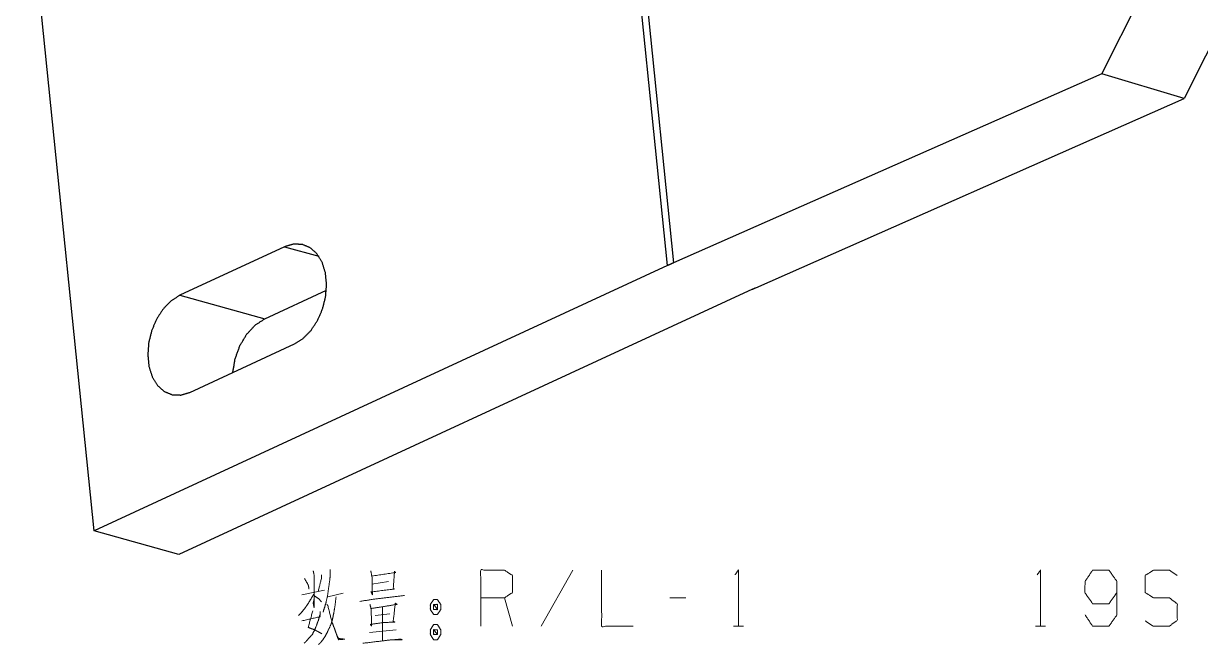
# Model space of a CAD drawing. Header units: millimetres. Extents: x 0 to 420, y 0 to 297.
# Drawn here: x 298.9 to 377.4, y 60.7 to 102.1 of the extents above; entities that cross this region are included whole.
import ezdxf

# ---------------------------------------------------------------- set-up
doc = ezdxf.new("R2010")
doc.units = ezdxf.units.MM
doc.layers.add('1', color=7, linetype='Continuous', true_color=0xffffff)

msp = doc.modelspace()

# ---------------------------------------------------------------- linework, layer by layer
at = {"layer": '1', "color": 30, "linetype": 'Continuous', "lineweight": 25}
for p, q in [((341.866, 85.986), (337.155, 132.261)), ((337.566, 132.447), (342.276, 86.171)), ((303.587, 68.277), (298.877, 114.552)), ((370.862, 98.794), (377.118, 111.228)), ((382.62, 109.58), (376.363, 97.147)), ((370.862, 98.794), (342.276, 86.171)), ((376.363, 97.147), (370.862, 98.794)), ((347.757, 84.515), (376.363, 97.147)), ((316.308, 87.245), (309.312, 84.008)), ((316.308, 87.245), (318.591, 86.611)), ((341.866, 85.986), (303.587, 68.277)), ((347.552, 84.422), (309.253, 66.704)), ((314.978, 82.435), (319.095, 84.34)), ((309.312, 84.008), (314.978, 82.435)), ((309.971, 77.529), (316.968, 80.766)), ((309.253, 66.704), (303.587, 68.277))]:
    msp.add_line(p, q, dxfattribs=at)
at = {"layer": '1', "color": 95, "linetype": 'Continuous', "lineweight": 18}
for p, q in [((335.552, 65.664), (333.437, 61.924)), ((322.139, 64.72), (323.252, 64.916)), ((317.464, 64.011), (318.967, 64.326)), ((319.189, 63.893), (320.219, 64.129)), ((331.517, 61.924), (330.988, 63.814)), ((343.093, 63.814), (342.035, 63.814)), ((322.835, 63.224), (322.835, 60.94)), ((322.361, 62.633), (323.336, 62.751)), ((321.972, 61.491), (323.753, 61.688)), ((346.265, 61.924), (346.933, 61.924)), ((366.44, 61.924), (367.108, 61.924))]:
    msp.add_line(p, q, dxfattribs=at)
at = {"layer": '1', "color": 30, "linetype": 'Continuous', "lineweight": 25}
for points, knots in [([(316.968, 80.766), (317.544, 81.132), (318.068, 81.664), (318.509, 82.332), (318.841, 83.098), (319.045, 83.916), (319.109, 84.74), (319.029, 85.521), (318.811, 86.213), (318.466, 86.778), (318.015, 87.181), (317.484, 87.4), (316.904, 87.422), (316.308, 87.245)], [0, 0, 0.073473, 0.153876, 0.240071, 0.329918, 0.420725, 0.509665, 0.594176, 0.672393, 0.743612, 0.808756, 0.870593, 0.9331, 1, 1]), ([(342.276, 86.171), (342.07, 86.079), (341.866, 85.986)], [0, 0, 0.502563, 1, 1]), ([(347.552, 84.422), (347.654, 84.469), (347.757, 84.515)], [0, 0, 0.497456, 1, 1]), ([(309.312, 84.008), (308.735, 83.643), (308.212, 83.11), (307.771, 82.442), (307.439, 81.676), (307.235, 80.858), (307.171, 80.035), (307.25, 79.254), (307.469, 78.561), (307.814, 77.996), (308.265, 77.593), (308.796, 77.374), (309.376, 77.352), (309.971, 77.529)], [0, 0, 0.073475, 0.153877, 0.240073, 0.329919, 0.420726, 0.509665, 0.594177, 0.672394, 0.743612, 0.808758, 0.870595, 0.933102, 1, 1]), ([(312.85, 78.861), (313.005, 79.772), (313.322, 80.642), (313.78, 81.41), (314.345, 82.022), (314.978, 82.435)], [0, 0, 0.213253, 0.427036, 0.633369, 0.825613, 1, 1])]:
    msp.add_open_spline(points, degree=1, knots=knots, dxfattribs=at)
at = {"layer": '1', "color": 95, "linetype": 'Continuous', "lineweight": 18}
for points, knots in [([(318.215, 65.625), (318.271, 65.35), (318.271, 63.184), (318.215, 63.46), (318.271, 63.696)], [0, 0, 0.094654, 0.823643, 0.918297, 1, 1]), ([(318.772, 65.35), (318.772, 65.153), (318.549, 64.247)], [0, 0, 0.174306, 1, 1]), ([(319.356, 65.704), (319.356, 65.468), (319.328, 65.035), (319.245, 64.483), (319.161, 63.893), (319.05, 63.42), (318.911, 62.987), (318.883, 62.869)], [0, 0, 0.08186, 0.232244, 0.425427, 0.632112, 0.800314, 0.957948, 1, 1]), ([(322.055, 65.625), (322.139, 65.231), (322.167, 64.011), (322.083, 64.208), (323.642, 64.405), (323.558, 64.405), (323.642, 65.586), (323.725, 65.507), (322.139, 65.271)], [0, 0, 0.062938, 0.253849, 0.287287, 0.532982, 0.546038, 0.731203, 0.749152, 1, 1]), ([(329.402, 61.924), (329.402, 65.664), (330.988, 65.664), (331.517, 65.31), (331.517, 64.168), (330.988, 63.814), (329.402, 63.814)], [0, 0, 0.400952, 0.571035, 0.639278, 0.761674, 0.829917, 1, 1]), ([(337.472, 65.664), (337.472, 61.924), (339.587, 61.924)], [0, 0, 0.638733, 1, 1]), ([(346.377, 65.35), (346.599, 65.664), (346.599, 61.924)], [0, 0, 0.093487, 1, 1]), ([(366.552, 65.35), (366.774, 65.664), (366.774, 61.924)], [0, 0, 0.093487, 1, 1]), ([(369.752, 62.672), (370.253, 61.924), (371.338, 61.924), (371.867, 62.672), (371.867, 64.916), (371.338, 65.664), (370.253, 65.664), (369.752, 64.916), (369.724, 64.168), (370.253, 63.42), (371.338, 63.42), (371.867, 64.168)], [0, 0, 0.076855, 0.169523, 0.247727, 0.439295, 0.5175, 0.610167, 0.687023, 0.750924, 0.829128, 0.921796, 1, 1]), ([(373.759, 62.279), (374.288, 61.924), (375.373, 61.924), (375.902, 62.318), (375.902, 63.42), (375.373, 63.814), (374.315, 63.814), (373.759, 64.168), (373.759, 65.31), (374.315, 65.664), (375.373, 65.664), (375.902, 65.31)], [0, 0, 0.068034, 0.184056, 0.254519, 0.372335, 0.442798, 0.555843, 0.62637, 0.748394, 0.818922, 0.931966, 1, 1]), ([(317.631, 65.113), (317.881, 64.68), (317.937, 64.405)], [0, 0, 0.640216, 1, 1]), ([(318.243, 64.05), (317.992, 63.617), (317.742, 63.224), (317.491, 62.909), (317.241, 62.633)], [0, 0, 0.287238, 0.55514, 0.786184, 1, 1]), ([(318.271, 63.972), (318.605, 63.735), (318.772, 63.538)], [0, 0, 0.613108, 1, 1]), ([(319.746, 63.893), (319.662, 63.224), (319.579, 62.751), (319.495, 62.357), (319.384, 62.003), (319.161, 61.531), (318.967, 61.176), (318.744, 60.861), (318.577, 60.704)], [0, 0, 0.194372, 0.33263, 0.448612, 0.555645, 0.70616, 0.82269, 0.933851, 1, 1]), ([(321.332, 63.578), (322.334, 63.735), (324.31, 63.972)], [0, 0, 0.33759, 1, 1]), ([(326.508, 63.696), (326.257, 63.696), (326.035, 63.381), (326.035, 63.027), (326.257, 62.712), (326.508, 62.712), (326.73, 63.027), (326.73, 63.381), (326.508, 63.696)], [0, 0, 0.091008, 0.231142, 0.359869, 0.500004, 0.591013, 0.731144, 0.85987, 1, 1]), ([(317.464, 62.279), (318.66, 62.554), (318.688, 62.909), (318.688, 62.751), (318.549, 62.279), (318.354, 61.767), (318.159, 61.373), (317.937, 61.137), (317.742, 60.901), (317.603, 60.783)], [0, 0, 0.30447, 0.392578, 0.431617, 0.55371, 0.68947, 0.798365, 0.878842, 0.954749, 1, 1]), ([(318.187, 62.948), (317.881, 61.846), (318.076, 61.767), (318.299, 61.688), (318.521, 61.57), (318.8, 61.413)], [0, 0, 0.52911, 0.626298, 0.735532, 0.852097, 1, 1]), ([(319.134, 63.381), (319.189, 63.302), (319.468, 62.2), (319.662, 61.688), (319.857, 61.137), (319.913, 61.019), (320.33, 61.058), (319.913, 61.098), (319.774, 61.334)], [0, 0, 0.026718, 0.341744, 0.493484, 0.655464, 0.691645, 0.807839, 0.924033, 1, 1]), ([(322, 63.381), (322.083, 63.066), (322.111, 62.121), (322.111, 61.924), (322.027, 62.042), (322.89, 62.161), (323.67, 62.2), (323.558, 62.239), (323.697, 63.46), (323.809, 63.381), (322.862, 63.224), (322.083, 63.105)], [0, 0, 0.050173, 0.195727, 0.226037, 0.24831, 0.382415, 0.502573, 0.520756, 0.7099, 0.730899, 0.878625, 1, 1]), ([(326.257, 63.027), (326.508, 63.027), (326.257, 63.381), (326.257, 63.027)], [0, 0, 0.241156, 0.658897, 1, 1]), ([(326.508, 63.027), (326.508, 63.381), (326.257, 63.381)], [0, 0, 0.585827, 1, 1]), ([(326.73, 61.688), (326.508, 62.042), (326.257, 62.042), (326.035, 61.688), (326.035, 61.373), (326.257, 61.019), (326.508, 61.019), (326.73, 61.373), (326.73, 61.688)], [0, 0, 0.149198, 0.238508, 0.38771, 0.499998, 0.649202, 0.738512, 0.887711, 1, 1]), ([(326.257, 61.688), (326.257, 61.373), (326.508, 61.373)], [0, 0, 0.556989, 1, 1]), ([(326.508, 61.688), (326.257, 61.688), (326.508, 61.373), (326.508, 61.688)], [0, 0, 0.258816, 0.674596, 1, 1]), ([(321.526, 60.783), (322.835, 60.94), (323.475, 61.019), (324.143, 61.019), (324.059, 61.058), (323.642, 61.019)], [0, 0, 0.419314, 0.624579, 0.837164, 0.866544, 1, 1])]:
    msp.add_open_spline(points, degree=1, knots=knots, dxfattribs=at)

doc.saveas('drawing.dxf')
